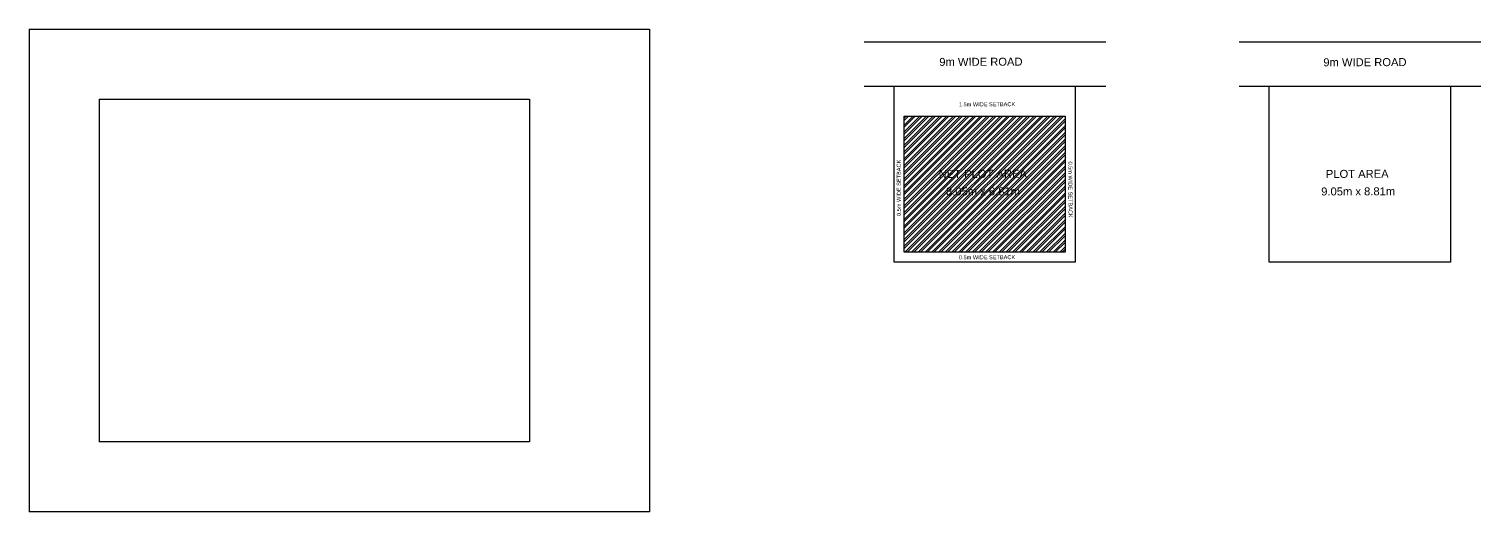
# Model space of a CAD drawing. Header units: millimetres. Extents: x 0 to 454357, y 0 to 194260.
# Drawn here: x 381805 to 454357, y 125325 to 149475 of the extents above; entities that cross this region are included whole.
import ezdxf

# ---------------------------------------------------------------- set-up
doc = ezdxf.new("R2010")
doc.units = ezdxf.units.MM
doc.styles.get("Standard").update_dxf_attribs({"font": 'arial.ttf'})

msp = doc.modelspace()

# ---------------------------------------------------------------- hatches: boundary and pattern name
h = msp.add_hatch()
h.set_pattern_fill('ANSI32', color=256, scale=25)
h.paths.add_polyline_path([(425530.5, 145119.6), (425530.5, 138309.6), (433580.5, 138309.6), (433580.5, 145119.6)])
h.paths.add_polyline_path([(427524.7, 141043), (431424.9, 141054.9), (431423.1, 141667.6), (427522.8, 141655.7)], flags=24)
h.paths.add_polyline_path([(427155.2, 141916.4), (431772.2, 141930.5), (431770.3, 142551.4), (427153.3, 142537.2)], flags=24)

# ---------------------------------------------------------------- linework, layer by layer
for p, q in [((381805.5, 149475.3), (412805.5, 149475.3)), ((381805.5, 149475.3), (381805.5, 125325.3)), ((412805.5, 149475.3), (412805.5, 125325.3)), ((423530.5, 148829.5), (435608.6, 148829.5)), ((442278.6, 148829.5), (454356.7, 148829.5)), ((423530.5, 146619.6), (435608.6, 146619.6)), ((425030.5, 137809.6), (425030.5, 146619.6)), ((434080.5, 146619.6), (434080.5, 137809.6)), ((442278.6, 146619.6), (454356.7, 146619.6)), ((443778.6, 137809.6), (443778.6, 146619.6)), ((452828.6, 146619.6), (452828.6, 137809.6)), ((385305.5, 145975.3), (406805.5, 145975.3)), ((385305.5, 145975.3), (385305.5, 128825.3)), ((406805.5, 145975.3), (406805.5, 128825.3)), ((412805.5, 145975.3), (412805.5, 128825.3)), ((425530.5, 138309.6), (425530.5, 145119.6)), ((425530.5, 145119.6), (433580.5, 145119.6)), ((433580.5, 145119.6), (433580.5, 138309.6)), ((433580.5, 138309.6), (425530.5, 138309.6)), ((434080.5, 137809.6), (425030.5, 137809.6)), ((452828.6, 137809.6), (443778.6, 137809.6)), ((406805.5, 128825.3), (385305.5, 128825.3)), ((412805.5, 125325.3), (381805.5, 125325.3))]:
    msp.add_line(p, q)

# ---------------------------------------------------------------- texts
for s, height, rotation, p in [('9m WIDE ROAD', 400, 0.175557, (427290, 147630)), ('9m WIDE ROAD', 400, 0.175557, (446478.8, 147610)), ('1.5m WIDE SETBACK', 200, 0.175557, (428270, 145610)), ('0.5m WIDE SETBACK', 200, 90.175557, (425370, 140130)), ('NET PLOT AREA', 400, 0.175557, (427258.3, 142027)), ('0.5m WIDE SETBACK', 200, 270.175557, (433740, 142850)), ('PLOT AREA', 400, 0.175557, (446606.7, 142027)), ('8.05m x 6.81m', 400, 0.175557, (427626.5, 141152.2)), ('9.05m x 8.81m', 400, 0.175557, (446374.6, 141152.2)), ('0.5m WIDE SETBACK', 200, 0.175557, (428270, 137960))]:
    msp.add_text(s, height=height, rotation=rotation).set_placement(p)

doc.saveas('drawing.dxf')
